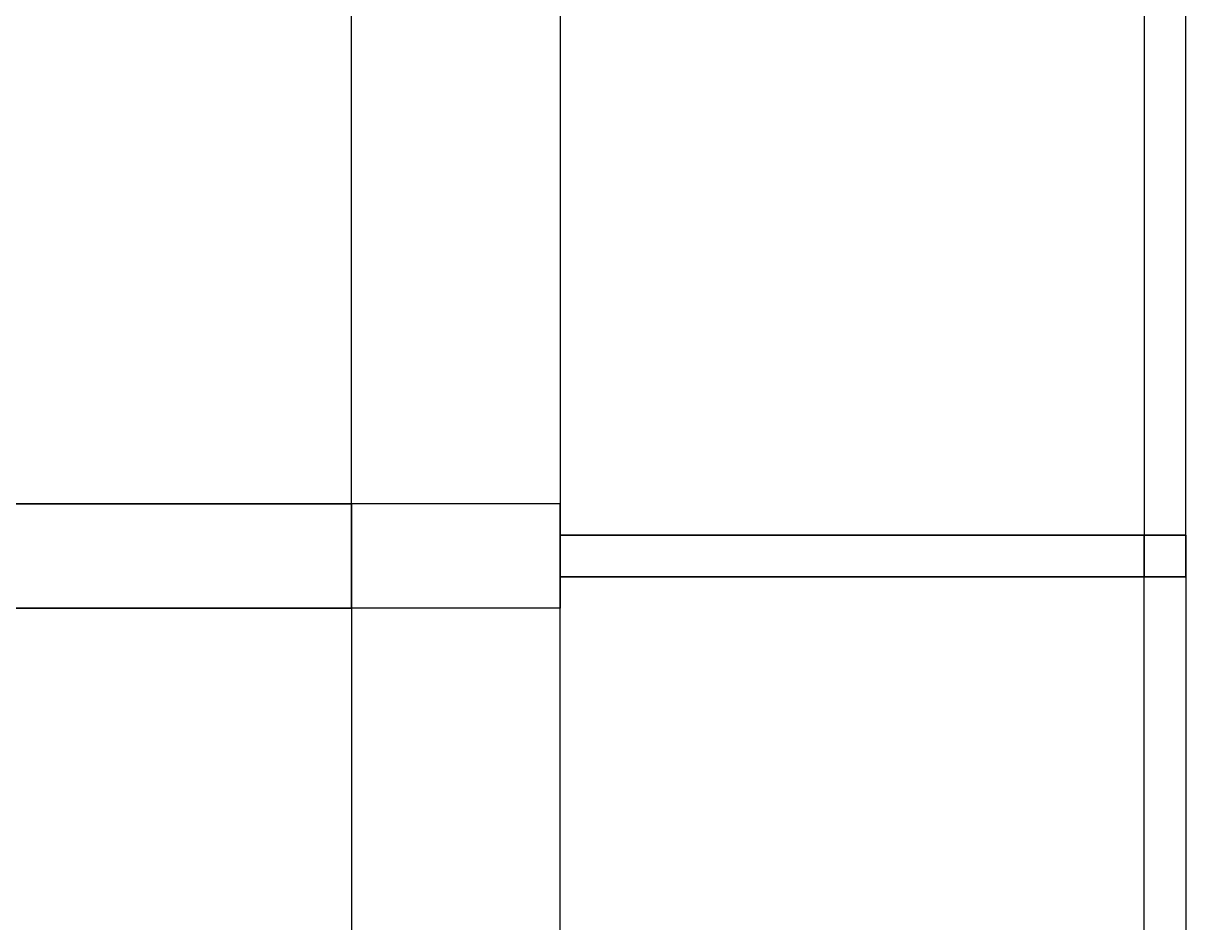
# Model space of a CAD drawing. Header units: millimetres. Extents: x 0 to 145404, y 0 to 194550.
# Drawn here: x 91846 to 94075, y 128093 to 129818 of the extents above; entities that cross this region are included whole.
import ezdxf

# ---------------------------------------------------------------- set-up
doc = ezdxf.new("R2010")
doc.units = ezdxf.units.MM
for name, color, linetype, lineweight in [('АР - Монолит', 56, 'Continuous', 30), ('АР - Наружная стена', 144, 'Continuous', 30), ('АР - Перегородки 80', 32, 'Continuous', 30)]:
    doc.layers.add(name, color=color, linetype=linetype, lineweight=lineweight)

# ---------------------------------------------------------------- blocks, each defined once
blk = doc.blocks.new('Квартира 1С 3450 тип 9-1')
at = {"layer": 'АР - Монолит'}
blk.add_lwpolyline([(0, 3450), (0, 3650), (-6750, 3650), (-6750, 3450)], close=True, dxfattribs=at)
at = {"layer": 'АР - Наружная стена'}
blk.add_lwpolyline([(-7150, 0), (-7150, 3650), (-6750, 3650), (-6750, 0)], close=True, dxfattribs=at)
at = {"layer": 'АР - Перегородки 80'}
for points in [[(-8350, 3510), (-8350, 3590), (-7150, 3590), (-7150, 3510)], [(-8270, 60), (-8270, 3590), (-8350, 3590), (-8350, 60)]]:
    blk.add_lwpolyline(points, close=True, dxfattribs=at)
blk = doc.blocks.new('Квартира 1С 3450 тип 9')
at = {"layer": 'АР - Монолит'}
blk.add_lwpolyline([(0, 200), (0, 0), (-6750, 0), (-6750, 200)], close=True, dxfattribs=at)
at = {"layer": 'АР - Наружная стена'}
blk.add_lwpolyline([(-7150, 3650), (-7150, 0), (-6750, 0), (-6750, 3650)], close=True, dxfattribs=at)
at = {"layer": 'АР - Перегородки 80'}
for points in [[(-8270, 3590), (-8270, 60), (-8350, 60), (-8350, 3590)], [(-8350, 140), (-8350, 60), (-7150, 60), (-7150, 140)]]:
    blk.add_lwpolyline(points, close=True, dxfattribs=at)
blk = doc.blocks.new('V_Section_2')
for name, p in [('Квартира 1С 3450 тип 9', (7150, -10350)), ('Квартира 1С 3450 тип 9-1', (7150, -13800))]:
    blk.add_blockref(name, p)

msp = doc.modelspace()

# ---------------------------------------------------------------- block references
at = {"xscale": -1}
msp.add_blockref('V_Section_2', (92875.5, 139046.1, 0), dxfattribs=at)

doc.saveas('drawing.dxf')
